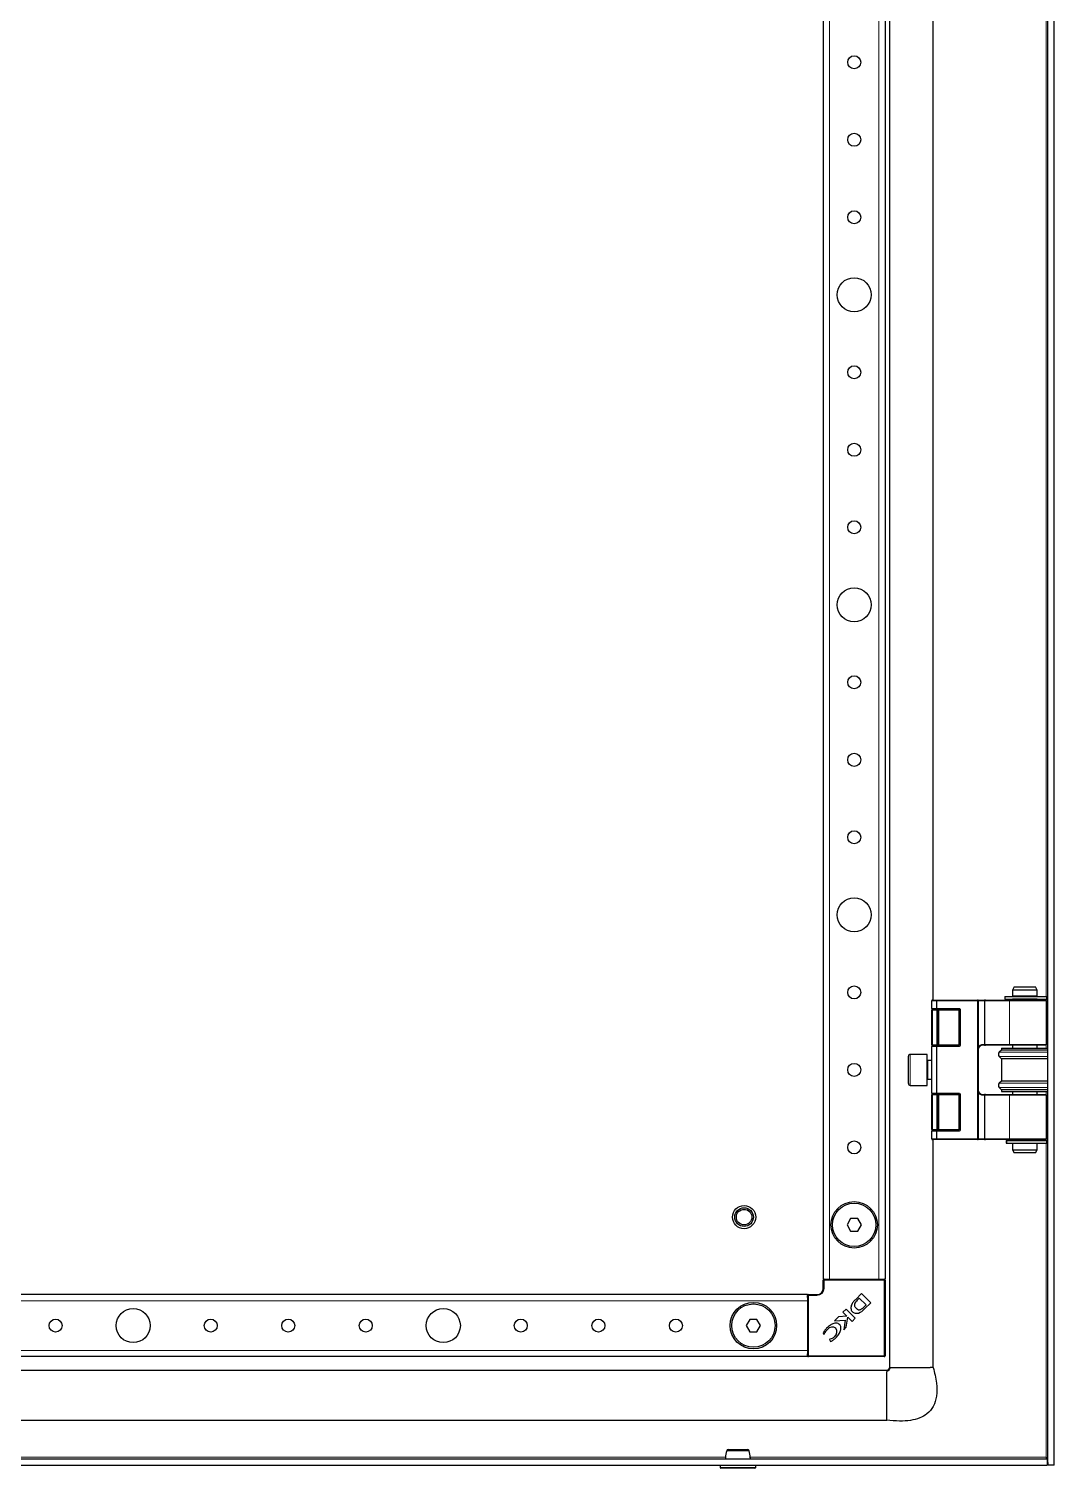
# Model space of a CAD drawing. Header units: millimetres. Extents: x -1434 to 3240, y -1538 to 1219.
# Drawn here: x -6.1 to 324.6, y -999.7 to -535.4 of the extents above; entities that cross this region are included whole.
import ezdxf

# ---------------------------------------------------------------- set-up
doc = ezdxf.new("R2010")
doc.units = ezdxf.units.MM

msp = doc.modelspace()

# ---------------------------------------------------------------- linework, layer by layer
at = {"color": 7, "linetype": 'Continuous', "lineweight": 25}
for p, q in [((322.56, -998.72), (322.56, 556.28)), ((324.56, -998.72), (324.56, 556.28)), ((271.56, -967.22), (271.56, 524.78)), ((250.06, 496.28), (250.06, -938.72)), ((270.06, 496.28), (270.06, -938.72)), ((285.56, -848.72), (285.56, -518.72)), ((311.64, -844.47), (311.06, -845.47)), ((311.64, -844.47), (318.48, -844.47)), ((319.06, -845.47), (318.48, -844.47)), ((285.06, -851.42), (285.06, -848.92)), ((285.26, -848.72), (286.64, -848.72)), ((286.56, -848.92), (286.56, -851.42)), ((286.64, -848.72), (299.86, -848.72)), ((299.86, -848.72), (302.08, -848.72)), ((300.06, -848.92), (300.06, -893.52)), ((302.36, -848.72), (302.08, -848.72)), ((302.36, -848.72), (310.25, -848.72)), ((308.69, -847.52), (308.69, -848.42)), ((308.69, -847.52), (308.74, -847.52)), ((308.69, -848.42), (308.74, -848.42)), ((308.74, -847.52), (322.21, -847.52)), ((308.74, -848.42), (322.21, -848.42)), ((310.25, -848.72), (321.86, -848.72)), ((311.06, -845.47), (311.06, -847.47)), ((319.06, -845.47), (311.06, -845.47)), ((315.59, -847.47), (311.06, -847.47)), ((311.06, -848.47), (311.06, -848.72)), ((315.59, -848.47), (311.06, -848.47)), ((311.56, -847.47), (311.56, -847.52)), ((311.56, -848.42), (311.56, -848.47)), ((319.06, -847.47), (315.59, -847.47)), ((319.06, -848.47), (315.59, -848.47)), ((318.56, -847.52), (318.56, -847.47)), ((318.56, -848.47), (318.56, -848.42)), ((319.06, -847.47), (319.06, -845.47)), ((319.06, -848.72), (319.06, -848.47)), ((322.06, -863.02), (322.06, -848.92)), ((322.21, -848.42), (322.21, -847.52)), ((285.06, -851.42), (285.06, -852.02)), ((285.06, -863.12), (285.06, -852.02)), ((286.68, -851.72), (285.36, -851.72)), ((293.76, -851.72), (286.68, -851.72)), ((287.06, -863.12), (287.06, -852.02)), ((294.06, -863.12), (294.06, -852.02)), ((285.06, -863.12), (285.06, -863.72)), ((285.36, -863.42), (286.68, -863.42)), ((286.68, -863.42), (293.76, -863.42)), ((302.08, -863.22), (301.56, -863.22)), ((302.08, -863.22), (302.36, -863.22)), ((310.25, -863.22), (302.36, -863.22)), ((321.86, -863.22), (310.25, -863.22)), ((311.06, -863.22), (311.06, -864.22)), ((319.06, -864.22), (319.06, -863.22)), ((277.56, -875.62), (277.56, -866.82)), ((283.56, -866.22), (278.16, -866.22)), ((283.56, -876.22), (283.56, -866.22)), ((285.06, -868.22), (283.81, -868.22)), ((285.06, -878.72), (285.06, -863.72)), ((286.56, -863.72), (286.56, -878.72)), ((307.56, -864.82), (306.86, -865.5)), ((306.86, -866.93), (307.56, -867.62)), ((307.56, -864.22), (307.56, -864.82)), ((307.56, -864.22), (322.56, -864.22)), ((322.56, -864.82), (307.56, -864.82)), ((307.56, -867.62), (307.56, -874.82)), ((322.56, -867.62), (307.56, -867.62)), ((278.16, -876.22), (283.56, -876.22)), ((283.81, -874.22), (285.06, -874.22)), ((307.56, -874.82), (306.86, -875.5)), ((306.86, -876.93), (307.56, -877.62)), ((322.56, -874.82), (307.56, -874.82)), ((285.06, -878.72), (285.06, -879.32)), ((285.06, -890.42), (285.06, -879.32)), ((286.68, -879.02), (285.36, -879.02)), ((293.76, -879.02), (286.68, -879.02)), ((287.06, -890.42), (287.06, -879.32)), ((294.06, -890.42), (294.06, -879.32)), ((301.56, -879.22), (302.08, -879.22)), ((302.36, -879.22), (302.08, -879.22)), ((302.36, -879.22), (310.25, -879.22)), ((307.56, -877.62), (307.56, -878.22)), ((322.56, -877.62), (307.56, -877.62)), ((307.56, -878.22), (322.56, -878.22)), ((310.25, -879.22), (321.86, -879.22)), ((311.06, -878.22), (311.06, -879.22)), ((319.06, -879.22), (319.06, -878.22)), ((322.06, -893.52), (322.06, -879.42)), ((285.06, -890.42), (285.06, -891.02)), ((285.06, -893.52), (285.06, -891.02)), ((285.36, -890.72), (286.68, -890.72)), ((286.56, -891.02), (286.56, -893.52)), ((286.68, -890.72), (293.76, -890.72)), ((286.64, -893.72), (285.26, -893.72)), ((285.56, -967.22), (285.56, -893.72)), ((299.86, -893.72), (286.64, -893.72)), ((302.08, -893.72), (299.86, -893.72)), ((302.08, -893.72), (302.36, -893.72)), ((310.25, -893.72), (302.36, -893.72)), ((309.12, -894.02), (309.12, -894.92)), ((309.12, -894.02), (309.14, -894.02)), ((309.12, -894.92), (309.14, -894.92)), ((309.14, -894.02), (309.14, -894.92)), ((309.14, -894.02), (309.22, -894.02)), ((309.14, -894.92), (309.22, -894.92)), ((309.22, -894.02), (322.21, -894.02)), ((309.22, -894.92), (322.21, -894.92)), ((321.86, -893.72), (310.25, -893.72)), ((311.06, -893.72), (311.06, -893.97)), ((315.59, -893.97), (311.06, -893.97)), ((311.06, -894.97), (311.06, -896.97)), ((315.59, -894.97), (311.06, -894.97)), ((311.56, -893.97), (311.56, -894.02)), ((311.56, -894.92), (311.56, -894.97)), ((319.06, -893.97), (315.59, -893.97)), ((319.06, -894.97), (315.59, -894.97)), ((318.56, -894.02), (318.56, -893.97)), ((318.56, -894.97), (318.56, -894.92)), ((319.06, -893.97), (319.06, -893.72)), ((319.06, -896.97), (319.06, -894.97)), ((322.21, -894.92), (322.21, -894.02)), ((311.06, -896.97), (311.64, -897.97)), ((311.06, -896.97), (315.59, -896.97)), ((315.52, -897.97), (311.64, -897.97)), ((318.48, -897.97), (315.52, -897.97)), ((315.59, -896.97), (319.06, -896.97)), ((318.48, -897.97), (319.06, -896.97)), ((258.91, -919.22), (257.75, -921.22)), ((261.22, -919.22), (258.91, -919.22)), ((262.37, -921.22), (261.22, -919.22)), ((257.75, -921.22), (258.91, -923.22)), ((258.91, -923.22), (261.22, -923.22)), ((261.22, -923.22), (262.37, -921.22)), ((250.06, -938.72), (250.36, -938.72)), ((250.06, -941.72), (250.06, -939.02)), ((250.36, -938.72), (251.01, -938.72)), ((251.01, -938.72), (252.06, -938.72)), ((252.06, -938.72), (268.06, -938.72)), ((268.06, -938.72), (269.11, -938.72)), ((269.11, -938.72), (269.76, -938.72)), ((269.76, -938.72), (270.06, -938.72)), ((270.06, -939.02), (270.06, -963.42)), ((245.06, -943.72), (-234.94, -943.72)), ((245.06, -943.72), (245.06, -944.02)), ((245.06, -944.66), (245.06, -944.02)), ((245.06, -944.66), (245.06, -945.72)), ((245.06, -945.72), (245.06, -961.72)), ((245.36, -943.72), (248.06, -943.72)), ((260.56, -945.25), (260.55, -945.27)), ((262.45, -943.36), (260.56, -945.25)), ((261.71, -944.84), (261.05, -945.52)), ((263.89, -947.03), (261.71, -944.84)), ((265.41, -946.32), (262.45, -943.36)), ((263.17, -947.77), (263.89, -947.03)), ((263.42, -948.31), (265.41, -946.32)), ((226.41, -951.72), (225.25, -953.72)), ((228.72, -951.72), (226.41, -951.72)), ((229.87, -953.72), (228.72, -951.72)), ((254.98, -950.84), (253.69, -952.13)), ((257.64, -950.67), (254.98, -950.84)), ((257.45, -948.37), (256.39, -949.43)), ((256.39, -949.43), (257.64, -950.67)), ((260.41, -951.33), (257.45, -948.37)), ((257.49, -954.25), (257.97, -950.98)), ((257.97, -950.98), (259.36, -952.37)), ((259.36, -952.37), (260.41, -951.33)), ((225.25, -953.72), (226.41, -955.72)), ((226.41, -955.72), (228.72, -955.72)), ((228.72, -955.72), (229.87, -953.72)), ((250.06, -956.09), (250.31, -956.6)), ((253.69, -952.13), (257.16, -951.95)), ((257.16, -951.95), (256.69, -955.05)), ((256.69, -955.05), (257.49, -954.25)), ((250.31, -956.6), (250.42, -956.49)), ((252.26, -958.04), (252.12, -958.17)), ((252.12, -958.17), (252.46, -958.86)), ((245.06, -963.72), (-234.94, -963.72)), ((245.06, -961.72), (245.06, -962.77)), ((245.06, -963.42), (245.06, -962.77)), ((245.06, -963.42), (245.06, -963.72)), ((269.76, -963.72), (245.36, -963.72)), ((270.56, -968.22), (-235.54, -968.22)), ((270.56, -984.22), (270.56, -968.54)), ((271.67, -967.22), (272.54, -967.22)), ((272.54, -967.22), (274.93, -967.22)), ((274.93, -967.22), (274.99, -967.22)), ((274.99, -967.22), (282.13, -967.22)), ((282.13, -967.22), (282.28, -967.22)), ((282.28, -967.22), (284.58, -967.22)), ((-362.44, -984.22), (270.56, -984.22)), ((-368.14, -996.72), (322.26, -996.72)), ((321.96, -996.12), (322.16, -996.72)), ((322.26, -996.72), (322.26, -998.72)), ((-368.14, -998.72), (322.26, -998.72)), ((216.81, -998.72), (216.81, -999.47)), ((228.06, -999.72), (217.06, -999.72)), ((228.31, -999.47), (228.31, -998.72)), ((324.56, -998.72), (322.56, -998.72))]:
    msp.add_line(p, q, dxfattribs=at)
at = {"color": 8, "linetype": 'Continuous', "lineweight": 18}
for p, q in [((252.06, 496.28), (252.06, -938.72)), ((268.06, 496.28), (268.06, -938.72)), ((321.96, -519.92), (321.96, -847.52)), ((286.56, -848.92), (285.06, -848.92)), ((299.86, -848.92), (286.56, -848.92)), ((299.86, -848.92), (299.86, -848.72)), ((299.86, -893.52), (299.86, -848.92)), ((299.86, -848.92), (300.06, -848.92)), ((302.08, -848.92), (300.06, -848.92)), ((302.08, -848.72), (302.08, -848.92)), ((302.22, -848.92), (302.08, -848.92)), ((302.08, -863.02), (302.08, -848.92)), ((310.11, -848.92), (302.22, -848.92)), ((302.22, -848.92), (302.22, -863.02)), ((308.74, -847.52), (308.74, -848.42)), ((322.06, -848.92), (310.11, -848.92)), ((310.11, -863.02), (310.11, -848.92)), ((321.96, -848.42), (321.96, -848.74)), ((285.06, -851.42), (286.56, -851.42)), ((285.36, -852.02), (285.06, -852.02)), ((285.36, -851.72), (285.36, -852.02)), ((286.76, -852.02), (285.36, -852.02)), ((285.36, -852.02), (285.36, -863.12)), ((286.56, -851.42), (293.76, -851.42)), ((286.76, -851.72), (286.76, -852.02)), ((287.06, -852.02), (286.76, -852.02)), ((286.76, -863.12), (286.76, -852.02)), ((287.36, -852.02), (287.06, -852.02)), ((287.36, -852.02), (287.36, -851.72)), ((293.76, -852.02), (287.36, -852.02)), ((287.36, -852.02), (287.36, -863.12)), ((293.76, -851.42), (293.76, -851.72)), ((293.76, -852.02), (293.76, -851.72)), ((294.06, -852.02), (293.76, -852.02)), ((293.76, -863.12), (293.76, -852.02)), ((294.36, -852.02), (294.06, -852.02)), ((294.36, -852.02), (294.36, -863.12)), ((285.36, -863.12), (285.06, -863.12)), ((285.36, -863.12), (285.36, -863.42)), ((285.36, -863.12), (286.76, -863.12)), ((286.76, -863.12), (286.76, -863.42)), ((287.06, -863.12), (286.76, -863.12)), ((287.36, -863.12), (287.06, -863.12)), ((287.36, -863.42), (287.36, -863.12)), ((287.36, -863.12), (293.76, -863.12)), ((293.76, -863.42), (293.76, -863.12)), ((294.06, -863.12), (293.76, -863.12)), ((293.76, -863.42), (293.76, -863.72)), ((294.36, -863.12), (294.06, -863.12)), ((301.56, -863.02), (302.08, -863.02)), ((301.56, -863.02), (301.56, -863.22)), ((302.22, -863.02), (302.08, -863.02)), ((302.08, -863.02), (302.08, -863.22)), ((302.22, -863.02), (310.11, -863.02)), ((310.11, -863.02), (322.06, -863.02)), ((321.96, -863.19), (321.96, -864.22)), ((278.16, -866.22), (278.16, -876.22)), ((283.81, -868.22), (283.81, -871.22)), ((286.56, -863.72), (285.06, -863.72)), ((293.76, -863.72), (286.56, -863.72)), ((322.56, -865.5), (306.86, -865.5)), ((322.56, -866.93), (306.86, -866.93)), ((283.81, -871.22), (283.81, -874.22)), ((322.56, -875.5), (306.86, -875.5)), ((322.56, -876.93), (306.86, -876.93)), ((285.06, -878.72), (286.56, -878.72)), ((285.36, -879.32), (285.06, -879.32)), ((285.36, -879.32), (285.36, -879.02)), ((286.76, -879.32), (285.36, -879.32)), ((285.36, -879.32), (285.36, -890.42)), ((286.56, -878.72), (293.76, -878.72)), ((286.76, -879.32), (286.76, -879.02)), ((286.76, -879.32), (287.06, -879.32)), ((286.76, -890.42), (286.76, -879.32)), ((287.06, -879.32), (287.36, -879.32)), ((287.36, -879.32), (287.36, -879.02)), ((293.76, -879.32), (287.36, -879.32)), ((287.36, -879.32), (287.36, -890.42)), ((293.76, -879.02), (293.76, -878.72)), ((293.76, -879.32), (293.76, -879.02)), ((293.76, -890.42), (293.76, -879.32)), ((293.76, -879.32), (294.06, -879.32)), ((294.06, -879.32), (294.36, -879.32)), ((294.36, -879.32), (294.36, -890.42)), ((301.56, -879.22), (301.56, -879.42)), ((302.08, -879.42), (301.56, -879.42)), ((302.08, -879.22), (302.08, -879.42)), ((302.08, -893.52), (302.08, -879.42)), ((302.08, -879.42), (302.22, -879.42)), ((302.22, -879.42), (302.22, -893.52)), ((310.11, -879.42), (302.22, -879.42)), ((310.11, -893.52), (310.11, -879.42)), ((322.06, -879.42), (310.11, -879.42)), ((321.96, -878.22), (321.96, -879.24)), ((285.06, -890.42), (285.36, -890.42)), ((286.56, -891.02), (285.06, -891.02)), ((285.36, -890.72), (285.36, -890.42)), ((285.36, -890.42), (286.76, -890.42)), ((293.76, -891.02), (286.56, -891.02)), ((286.76, -890.72), (286.76, -890.42)), ((287.06, -890.42), (286.76, -890.42)), ((287.36, -890.42), (287.06, -890.42)), ((287.36, -890.72), (287.36, -890.42)), ((287.36, -890.42), (293.76, -890.42)), ((293.76, -890.72), (293.76, -890.42)), ((294.06, -890.42), (293.76, -890.42)), ((293.76, -891.02), (293.76, -890.72)), ((294.36, -890.42), (294.06, -890.42)), ((285.06, -893.52), (286.56, -893.52)), ((286.56, -893.52), (299.86, -893.52)), ((299.86, -893.72), (299.86, -893.52)), ((300.06, -893.52), (299.86, -893.52)), ((300.06, -893.52), (302.08, -893.52)), ((302.08, -893.52), (302.22, -893.52)), ((302.08, -893.52), (302.08, -893.72)), ((302.22, -893.52), (310.11, -893.52)), ((309.22, -894.02), (309.22, -894.92)), ((310.11, -893.52), (322.06, -893.52)), ((321.96, -893.69), (321.96, -894.02)), ((321.96, -894.92), (321.96, -996.12)), ((250.06, -939.02), (250.36, -939.02)), ((250.06, -941.72), (250.36, -941.72)), ((250.36, -939.02), (250.36, -938.72)), ((250.36, -939.02), (250.36, -941.72)), ((269.76, -939.02), (250.36, -939.02)), ((269.76, -939.02), (269.76, -938.72)), ((269.76, -963.42), (269.76, -939.02)), ((269.76, -939.02), (270.06, -939.02)), ((245.06, -945.72), (-234.94, -945.72)), ((245.06, -944.02), (245.36, -944.02)), ((245.36, -944.02), (245.36, -943.72)), ((248.06, -944.02), (245.36, -944.02)), ((245.36, -944.02), (245.36, -963.42)), ((248.06, -943.72), (248.06, -944.02)), ((245.06, -961.72), (-234.94, -961.72)), ((245.06, -963.42), (245.36, -963.42)), ((245.36, -963.42), (269.76, -963.42)), ((245.36, -963.72), (245.36, -963.42)), ((269.76, -963.42), (269.76, -963.72)), ((269.76, -963.42), (270.06, -963.42)), ((218.59, -996.12), (-264.47, -996.12)), ((321.96, -996.12), (226.53, -996.12)), ((216.81, -999.47), (228.31, -999.47))]:
    msp.add_line(p, q, dxfattribs=at)
at = {"color": 7, "linetype": 'Continuous', "lineweight": 25}
for centre, radius in [((260.06, -546.22), 2.1), ((260.06, -571.22), 2.1), ((260.06, -596.22), 2.1), ((260.06, -621.22), 5.5), ((260.06, -646.22), 2.1), ((260.06, -671.22), 2.1), ((260.06, -696.22), 2.1), ((260.06, -721.22), 5.5), ((260.06, -746.22), 2.1), ((260.06, -771.22), 2.1), ((260.06, -796.22), 2.1), ((260.06, -821.22), 5.5), ((260.06, -846.22), 2.1), ((260.06, -871.22), 2.1), ((260.06, -896.22), 2.1), ((260.06, -921.22), 7.5), ((260.06, -921.22), 7), ((224.56, -918.72), 3.75), ((224.56, -918.72), 3), ((224.56, -918.72), 2.5), ((227.56, -953.72), 7.5), ((227.56, -953.72), 7), ((2.56, -953.72), 2.1), ((27.56, -953.72), 5.5), ((52.56, -953.72), 2.1), ((77.56, -953.72), 2.1), ((102.56, -953.72), 2.1), ((127.56, -953.72), 5.5), ((152.56, -953.72), 2.1), ((177.56, -953.72), 2.1), ((202.56, -953.72), 2.1)]:
    msp.add_circle(centre, radius, dxfattribs=at)
for centre, radius, start, end in [((285.26, -848.92), 0.2, 90, 180), ((299.86, -848.92), 0.2, 0, 90), ((321.86, -848.92), 0.2, 0, 90), ((285.36, -851.42), 0.3, 180, 270), ((286.76, -852.02), 0.3, 0, 90), ((293.76, -852.02), 0.3, 0, 90), ((285.36, -863.72), 0.3, 90, 180), ((286.76, -863.12), 0.3, 270, 0), ((293.76, -863.12), 0.3, 270, 0), ((301.56, -864.72), 1.5, 90, 180), ((321.86, -863.02), 0.2, 270, 0), ((278.16, -866.82), 0.6, 90, 180), ((283.81, -867.97), 0.25, 180, 270), ((307.56, -866.22), 1, 134.427, 225.573), ((278.16, -875.62), 0.6, 180, 270), ((283.81, -874.47), 0.25, 90, 180), ((307.56, -876.22), 1, 134.427, 225.573), ((285.36, -878.72), 0.3, 180, 270), ((286.76, -879.32), 0.3, 0, 90), ((293.76, -879.32), 0.3, 0, 90), ((301.56, -877.72), 1.5, 180, 270), ((321.86, -879.42), 0.2, 0, 90), ((285.36, -891.02), 0.3, 90, 180), ((286.76, -890.42), 0.3, 270, 0), ((293.76, -890.42), 0.3, 270, 0), ((285.26, -893.52), 0.2, 180, 270), ((299.86, -893.52), 0.2, 270, 0), ((321.86, -893.52), 0.2, 270, 0), ((248.06, -941.72), 2, 270, 0), ((250.36, -939.02), 0.3, 90, 180), ((269.76, -939.02), 0.3, 0, 90), ((245.36, -944.02), 0.3, 90, 180), ((259.76, -945.11), 4.87, 290.3445, 318.7777), ((258.99, -943.3), 6.12, 306.9888, 313.0744), ((252.99, -956.12), 1.94, 53.3097, 142.3464), ((252.55, -955.72), 1.97, 308.454, 35.887), ((245.36, -963.42), 0.3, 180, 270), ((269.76, -963.42), 0.3, 270, 0), ((219.45, -994.22), 0.5, 89.9982, 165.4001), ((225.67, -994.22), 0.5, 15.316, 90.0228), ((217.06, -999.47), 0.25, 180, 270), ((228.06, -999.47), 0.25, 270, 0)]:
    msp.add_arc(centre, radius, start, end, dxfattribs=at)
at = {"color": 8, "linetype": 'Continuous', "lineweight": 18}
for centre, radius, start, end in [((302.4, -848.89), 0.179, 101.4218, 188.0495), ((310.29, -848.89), 0.179, 101.4218, 188.0495), ((293.76, -852.02), 0.6, 0, 90), ((293.76, -863.12), 0.6, 270, 0), ((301.56, -864.72), 1.7, 90, 151.9275), ((302.4, -863.04), 0.179, 171.9505, 258.5782), ((310.29, -863.04), 0.179, 171.9505, 258.5782), ((293.76, -879.32), 0.6, 0, 90), ((301.56, -877.72), 1.7, 208.0725, 270), ((302.4, -879.39), 0.179, 101.4218, 188.0495), ((310.29, -879.39), 0.179, 101.4218, 188.0495), ((293.76, -890.42), 0.6, 270, 0), ((302.4, -893.54), 0.179, 171.9505, 258.5782), ((310.29, -893.54), 0.179, 171.9505, 258.5782), ((248.06, -941.72), 2.3, 270, 0)]:
    msp.add_arc(centre, radius, start, end, dxfattribs=at)
at = {"color": 7, "linetype": 'Continuous', "lineweight": 25}
for centre, major_axis, start_param, end_param in [((286.64, -848.92), (0, 0.2), 0, 1.570796), ((286.68, -851.42), (0, 0.3), 1.570796, 3.141593), ((286.68, -863.72), (0, 0.3), 0, 1.570796), ((286.68, -878.72), (0, 0.3), 1.570796, 3.141593), ((286.68, -891.02), (0, 0.3), 0, 1.570796), ((286.64, -893.52), (0, 0.2), 1.570796, 3.141593)]:
    msp.add_ellipse(centre, major_axis=major_axis, ratio=0.414214, start_param=start_param, end_param=end_param, dxfattribs=at)
for points, knots in [([(259.41, -946.6), (259.3, -946.8), (259.1, -947.19), (258.98, -947.83), (259.02, -948.42), (259.22, -948.96), (259.58, -949.39), (260.09, -949.68), (260.75, -949.8), (261.21, -949.72), (261.45, -949.67)], [0, 0, 0, 0, 0.138091, 0.265455, 0.384013, 0.496103, 0.605759, 0.71979, 0.847662, 1, 1, 1, 1]), ([(260.09, -945.76), (259.95, -945.91), (259.71, -946.17), (259.5, -946.47), (259.41, -946.6)], [0, 0, 0, 0, 0.55183, 1, 1, 1, 1]), ([(260.55, -945.27), (260.47, -945.35), (260.32, -945.51), (260.17, -945.67), (260.09, -945.76)], [0, 0, 0, 0, 0.486421, 1, 1, 1, 1]), ([(261.05, -945.52), (260.86, -945.72), (260.51, -946.09), (260.19, -946.63), (260.12, -947.08), (260.19, -947.42), (260.38, -947.77), (260.58, -947.98), (260.68, -948.1)], [0, 0, 0, 0, 0.274676, 0.503042, 0.607381, 0.716579, 0.843412, 1, 1, 1, 1]), ([(260.68, -948.1), (260.78, -948.19), (260.95, -948.36), (261.23, -948.54), (261.5, -948.63), (261.83, -948.63), (262.23, -948.48), (262.51, -948.29), (262.67, -948.19)], [0, 0, 0, 0, 0.176808, 0.319231, 0.43938, 0.552395, 0.749205, 1, 1, 1, 1]), ([(251.17, -954.58), (250.92, -954.84), (250.49, -955.31), (250.19, -955.86), (250.06, -956.09)], [0, 0, 0, 0, 0.577653, 1, 1, 1, 1]), ([(250.42, -956.49), (250.56, -956.18), (250.83, -955.61), (251.26, -955.15), (251.45, -954.94)], [0, 0, 0, 0, 0.547643, 1, 1, 1, 1]), ([(255.4, -953.46), (255.23, -953.32), (254.9, -953.04), (254.2, -952.87), (253.33, -953), (252.25, -953.57), (251.56, -954.21), (251.17, -954.58)], [0, 0, 0, 0, 0.130532, 0.266031, 0.423997, 0.666819, 1, 1, 1, 1]), ([(254.19, -957.62), (254.52, -957.25), (255.14, -956.56), (255.69, -955.39), (255.83, -954.44), (255.67, -953.8), (255.49, -953.57), (255.4, -953.46)], [0, 0, 0, 0, 0.315674, 0.58952, 0.813199, 0.909026, 1, 1, 1, 1]), ([(253.78, -957.26), (253.52, -957.48), (253.07, -957.86), (252.5, -957.98), (252.26, -958.04)], [0, 0, 0, 0, 0.5796082, 1, 1, 1, 1]), ([(252.46, -958.86), (252.8, -958.68), (253.43, -958.34), (253.95, -957.85), (254.19, -957.62)], [0, 0, 0, 0, 0.5368, 1, 1, 1, 1]), ([(271.6, -967.22), (271.58, -967.35), (271.56, -967.6), (271.42, -967.8), (271.3, -967.89), (271.25, -967.99), (271.23, -968.06), (271.22, -968.12), (271.2, -968.15), (271.18, -968.19), (271.15, -968.24), (271.09, -968.29), (270.97, -968.35), (270.78, -968.39), (270.64, -968.38), (270.56, -968.38)], [0, 0, 0, 0, 0.233411, 0.418546, 0.549351, 0.595026, 0.631329, 0.647111, 0.661994, 0.676639, 0.691742, 0.725563, 0.766794, 0.872627, 1, 1, 1, 1]), ([(285.56, -967.22), (285.97, -968.9), (286.7, -971.94), (286.79, -976.25), (285.82, -979.8), (283.77, -982.25), (281.13, -983.68), (278.11, -984.42), (274.51, -984.62), (271.95, -984.36), (270.56, -984.22)], [0, 0, 0, 0, 0.1760674, 0.3182248, 0.4355964, 0.5434819, 0.6338893, 0.7371517, 0.8581828, 1, 1, 1, 1]), ([(270.56, -968.22), (270.78, -968.07), (271.19, -967.8), (271.45, -967.4), (271.56, -967.22)], [0, 0, 0, 0, 0.556114, 1, 1, 1, 1]), ([(218.97, -994.07), (218.78, -994.81), (218.56, -995.67), (218.54, -996.59), (218.54, -996.72)], [0, 0, 0, 0, 0.85815, 1, 1, 1, 1]), ([(219.45, -993.72), (219.49, -993.72), (219.57, -993.72), (220.13, -993.72), (220.94, -993.72), (221.93, -993.72), (222.99, -993.72), (223.78, -993.72), (224.17, -993.72), (224.26, -993.72)], [0, 0, 0, 0, 0.158514, 0.317278, 0.475863, 0.634247, 0.792477, 0.950708, 1, 1, 1, 1]), ([(224.26, -993.72), (224.45, -993.72), (224.92, -993.72), (225.47, -993.72), (225.6, -993.72), (225.66, -993.72)], [0, 0, 0, 0, 0.2565532, 0.6279811, 1, 1, 1, 1]), ([(226.58, -996.72), (226.58, -996.59), (226.56, -995.67), (226.34, -994.81), (226.15, -994.07)], [0, 0, 0, 0, 0.14185, 1, 1, 1, 1]), ([(322.26, -997.01), (322.29, -997.09), (322.4, -997.42), (322.52, -997.98), (322.55, -998.47), (322.56, -998.72)], [0, 0, 0, 0, 0.141742, 0.566203, 1, 1, 1, 1])]:
    msp.add_open_spline(points, degree=3, knots=knots, dxfattribs=at)
for points in [[(285.56, -967.22), (285.52, -967.22), (285.43, -967.22), (284.87, -967.22), (284.58, -967.22)], [(322.26, -996.72), (322.24, -996.71), (322.19, -996.69), (322.11, -996.55), (322.04, -996.35), (321.99, -996.2), (321.96, -996.12)]]:
    msp.add_open_spline(points, degree=3, dxfattribs=at)
at = {"color": 8, "linetype": 'Continuous', "lineweight": 18}
for points, knots in [([(224.53, -994.09), (224.42, -994.09), (223.97, -994.09), (223.45, -994.09), (222.66, -994.09), (221.83, -994.09), (220.69, -994.09), (219.74, -994.09), (219.16, -994.09), (218.91, -994.09), (218.97, -994.09), (218.98, -994.09)], [0, 0, 0, 0, 0.048751, 0.204942, 0.205393, 0.362034, 0.518827, 0.675799, 0.832923, 0.989778, 1, 1, 1, 1]), ([(226.12, -994.09), (226.13, -994.09), (226.19, -994.09), (225.88, -994.09), (225.3, -994.09), (224.75, -994.09), (224.53, -994.09)], [0, 0, 0, 0, 0.083271, 0.424284, 0.764725, 1, 1, 1, 1])]:
    msp.add_open_spline(points, degree=3, knots=knots, dxfattribs=at)

doc.saveas('drawing.dxf')
